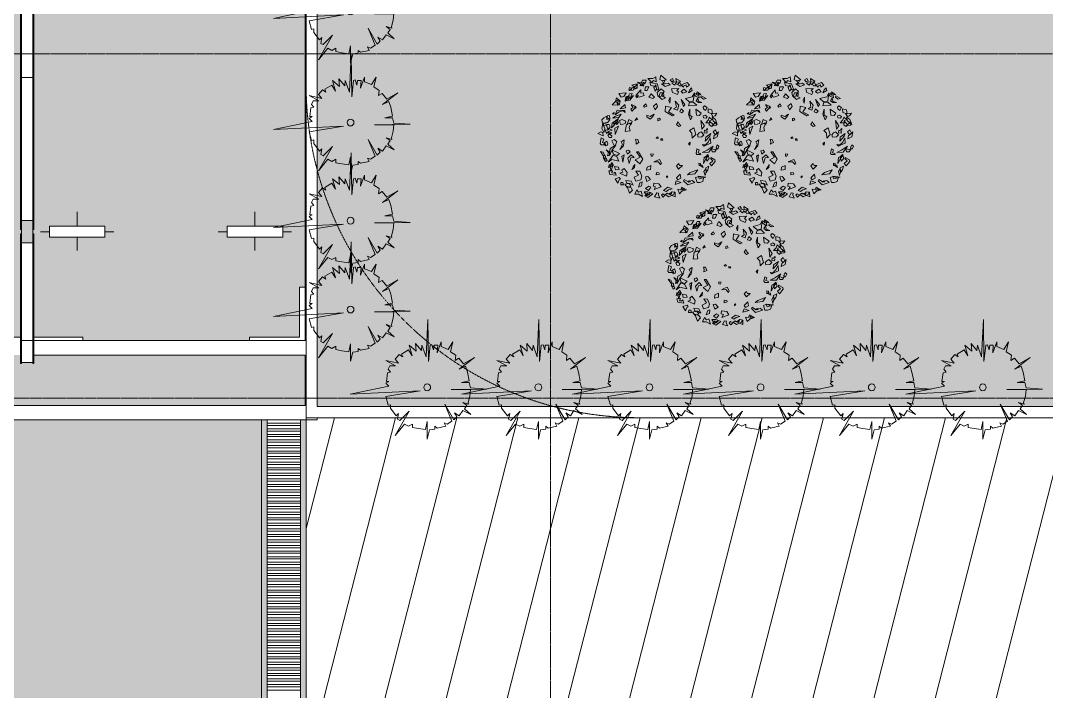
# Model space of a CAD drawing. Header units: millimetres. Extents: x 5359 to 218750, y -16347 to 109893.
# Drawn here: x 95183 to 104415, y 67298 to 73337 of the extents above; entities that cross this region are included whole.
import ezdxf

# ---------------------------------------------------------------- set-up
doc = ezdxf.new("R2010")
doc.units = ezdxf.units.MM
doc.linetypes.add('Grid Line', pattern=[22.225, 12.7, -3.175, 3.175, -3.175])
doc.linetypes.add('IMPORT-Overhead', pattern=[3.96875, 2.38125, -1.5875])
for name, color, linetype, lineweight in [('A-AREA-1', 41, 'IMPORT-Overhead', 9), ('A-DETL-THIN', 151, 'Continuous', 9), ('A-FLOR', 192, 'Continuous', 9), ('A-FLOR-PATT', 8, 'Continuous', 9), ('A-WALL', 113, 'Continuous', 9), ('C-PRKG', 70, 'Continuous', 9), ('G-IMPT', 8, 'Continuous', 9), ('L-PLNT', 71, 'Continuous', 9), ('M-EQPM', 50, 'Continuous', 9), ('S-COLS', 52, 'Continuous', 9), ('S-COLS-3', 9, 'Continuous', 9), ('S-COLS-4', 52, 'Continuous', 18), ('S-GRID-1', 1, 'Grid Line', 9)]:
    doc.layers.add(name, color=color, linetype=linetype, lineweight=lineweight)
pattern_1 = [(0, (167.64, 11.2), (558.8, 558.8), [83.82, -16.764, 22.352, -16.764, -419.1]), (0, (167.64, 11.2), (558.8, 558.8), [-139.7, 83.82, -335.28]), (0, (139.7, 27.94), (558.8, 558.8), [55.88, -41.91, 83.82, -41.91, -335.28]), (0, (139.7, 27.94), (558.8, 558.8), [-223.52, 55.88, -279.4]), (0, (335.3, 251.46), (558.8, 558.8), [69.85, -27.94, 69.85, -391.16]), (0, (55.9, 363.2), (558.8, 558.8), [27.94, -55.88, 27.94, -447.04]), (90, (111.76, 363.2), (-558.8, 558.8), [50.292, -508.508]), (90, (279.4, 27.94), (-558.8, 558.8), [55.88, -502.92]), (90, (419.1, 251.46), (-558.8, 558.8), [55.88, -502.92]), (45, (352.04, 22.35), (0, 558.7996), [55.88, -734.383]), (135, (206.76, 22.35), (-558.7996, 0), [55.88, -734.383]), (63.435, (335.28, 25.15), (-0.0005, 558.8001), [55.88, -1193.635]), (75.964, (307.34, 27.94), (-0.00237, 558.80038), [55.88, -2248.111]), (75.964, (447.04, 251.46), (-0.00237, 558.80038), [44.704, -2259.287]), (75.964, (122.94, 363.22), (-0.00237, 558.80038), [39.116, -2264.875]), (104.036, (251.46, 27.94), (0.00237, 558.80038), [55.88, -2248.111]), (104.036, (391.16, 251.46), (0.00237, 558.80038), [44.704, -2259.287]), (104.036, (100.58, 363.22), (0.00237, 558.80038), [39.116, -2264.875]), (116.565, (223.52, 25.15), (0.0005, 558.8001), [55.88, -1193.634])]

# ---------------------------------------------------------------- blocks, each defined once
blk = doc.blocks.new('xe oto1 - xe oto-V55-TKCS_MB ĐỊNH VỊ CỔNG-HÀNG RÀO')
at = {"layer": 'C-PRKG'}
for p, q in [((-2500, 0), (0, 0)), ((-2500, -4980), (-2500, 0)), ((-500, 0), (0, 0)), ((-500, -100), (-500, 0)), ((0, 0), (0, -500)), ((0, 0), (0, -2025.1)), ((-2500, 0), (-2000, 0)), ((-2500, -500), (-2500, 0)), ((-2000, 0), (-2000, -100)), ((-2450, -100), (-2450, -500)), ((-2000, -100), (-2450, -100)), ((-50, -100), (-500, -100)), ((-50, -500), (-50, -100)), ((-2450, -500), (-2500, -500)), ((-2500, -500), (-2500, -4500)), ((-2500, -4500), (-2500, -500)), ((0, -500), (-50, -500)), ((0, -500), (0, -2025.1)), ((0, -2025.1), (0, -500)), ((-2050, -3950), (-2050, -3820)), ((-2050, -3950), (-2050, -3820)), ((-450, -3950), (-450, -3820)), ((-450, -3950), (-450, -3820)), ((-2300, -3950), (-1800, -3950)), ((-2300, -4050), (-2300, -3950)), ((-1800, -3950), (-1800, -4050)), ((-700, -3950), (-200, -3950)), ((-700, -4050), (-700, -3950)), ((-200, -3950), (-200, -4050)), ((-2300, -4000), (-2380, -4000)), ((-2300, -4000), (-2380, -4000)), ((-1800, -4050), (-2300, -4050)), ((-2050, -4170), (-2050, -4050)), ((-2050, -4170), (-2050, -4050)), ((-1720, -4000), (-1800, -4000)), ((-1720, -4000), (-1800, -4000)), ((-700, -4000), (-780, -4000)), ((-700, -4000), (-780, -4000)), ((-200, -4050), (-700, -4050)), ((-450, -4170), (-450, -4050)), ((-450, -4170), (-450, -4050)), ((-120, -4000), (-200, -4000)), ((-120, -4000), (-200, -4000)), ((-2500, -4500), (-2450, -4500)), ((-2500, -4980), (-2500, -4500)), ((-2450, -4500), (-2450, -4950)), ((-2450, -4950), (-2000, -4950)), ((-2000, -4950), (-2000, -4980)), ((-500, -4950), (-60, -4950)), ((-500, -4980), (-500, -4950))]:
    blk.add_line(p, q, dxfattribs=at)
blk = doc.blocks.new('xe oto1 - xe oto-V59-TKCS_MB ĐỊNH VỊ CỔNG-HÀNG RÀO')
at = {"layer": 'C-PRKG'}
for p, q in [((-2500, 0), (0, 0)), ((-2500, -2025.1), (-2500, 0)), ((-500, 0), (0, 0)), ((-500, -100), (-500, 0)), ((-2500, 0), (-2000, 0)), ((-2500, -500), (-2500, 0)), ((-2000, 0), (-2000, -100)), ((-2450, -100), (-2450, -500)), ((-2000, -100), (-2450, -100)), ((-50, -100), (-500, -100)), ((-50, -500), (-50, -100)), ((-2450, -500), (-2500, -500)), ((-2500, -500), (-2500, -2025.1)), ((-2500, -2025.1), (-2500, -500)), ((0, -500), (-50, -500)), ((0, -2674.4), (0, -4980)), ((0, -2674.4), (0, -4500)), ((0, -4500), (0, -2674.4)), ((-2050, -3950), (-2050, -3820)), ((-2050, -3950), (-2050, -3820)), ((-450, -3950), (-450, -3820)), ((-450, -3950), (-450, -3820)), ((-2300, -3950), (-1800, -3950)), ((-2300, -4050), (-2300, -3950)), ((-1800, -3950), (-1800, -4050)), ((-700, -3950), (-200, -3950)), ((-700, -4050), (-700, -3950)), ((-200, -3950), (-200, -4050)), ((-2300, -4000), (-2380, -4000)), ((-2300, -4000), (-2380, -4000)), ((-1800, -4050), (-2300, -4050)), ((-2050, -4170), (-2050, -4050)), ((-2050, -4170), (-2050, -4050)), ((-1720, -4000), (-1800, -4000)), ((-1720, -4000), (-1800, -4000)), ((-700, -4000), (-780, -4000)), ((-700, -4000), (-780, -4000)), ((-200, -4050), (-700, -4050)), ((-450, -4170), (-450, -4050)), ((-450, -4170), (-450, -4050)), ((-120, -4000), (-200, -4000)), ((-120, -4000), (-200, -4000)), ((-50, -4500), (0, -4500)), ((-50, -4950), (-50, -4500)), ((0, -4500), (0, -4980)), ((-2440, -4950), (-2000, -4950)), ((-2000, -4950), (-2000, -4980)), ((-500, -4950), (-50, -4950)), ((-500, -4980), (-500, -4950))]:
    blk.add_line(p, q, dxfattribs=at)
blk = doc.blocks.new('CAY BACH TRINH - CAY BACH TRINH_dwg-2249800-TKCS_MB ĐỊNH VỊ CỔNG-HÀNG RÀO')
at = {"layer": 'G-IMPT', "flags": 128}
for points in [[(7, 1749), (-25, 1628), (43, 1591), (160, 1616)], [(-715, 1368), (-728, 1408), (-805, 1472), (-663, 1508), (-663, 1385)], [(-648, 1504), (-672, 1392), (-758, 1347), (-746, 1419), (-706, 1444)], [(-477, 1437), (-459, 1512), (-646, 1555)], [(-578, 1452), (-505, 1613), (-404, 1608), (-431, 1511), (-482, 1548), (-505, 1489), (-486, 1456)], [(-357, 1653), (-250, 1541), (-201, 1603), (-123, 1566), (-133, 1703), (-220, 1653)], [(-83, 1327), (-48, 1351), (-99, 1506), (-301, 1542), (-270, 1454), (-140, 1428)], [(-133, 1478), (-191, 1403), (-152, 1303), (-113, 1353)], [(23, 1503), (131, 1428), (267, 1478), (209, 1528), (131, 1503)], [(121, 1587), (40, 1602), (86, 1521)], [(335, 1653), (267, 1616), (316, 1566), (365, 1591)], [(533, 1553), (590, 1452), (520, 1446), (509, 1467), (423, 1512), (399, 1468), (319, 1525), (383, 1562)], [(423, 1516), (443, 1553), (433, 1653), (560, 1578), (472, 1491)], [(579, 1478), (745, 1541), (813, 1466), (725, 1416), (716, 1478), (657, 1453), (647, 1416)], [(-1174, 1238), (-1112, 1130), (-1037, 1152), (-972, 1252)], [(-766, 1181), (-866, 1042), (-1009, 1038), (-900, 1094)], [(-996, 1019), (-915, 1047), (-883, 1171), (-978, 1137)], [(-989, 1076), (-860, 1099), (-799, 1231), (-876, 1225), (-913, 1152)], [(-874, 1403), (-896, 1328), (-826, 1327), (-809, 1379)], [(-870, 1320), (-769, 1323), (-719, 1438), (-798, 1395)], [(-697, 1145), (-671, 1210), (-634, 1180), (-660, 1114)], [(-556, 1333), (-692, 1179), (-600, 1129), (-460, 1181), (-492, 1255), (-553, 1247)], [(-428, 1425), (-446, 1319), (-376, 1318), (-327, 1420)], [(-269, 1228), (-328, 1128), (-220, 1091), (-172, 1128)], [(14, 1366), (-94, 1266), (-74, 1166), (43, 1066), (140, 1116), (23, 1178), (101, 1291)], [(-50, 1140), (92, 1178), (86, 1252), (-14, 1249)], [(511, 1378), (306, 1366), (335, 1266), (472, 1203), (501, 1278), (452, 1316)], [(667, 1353), (579, 1291), (628, 1241), (735, 1278)], [(696, 1091), (891, 1141), (949, 1253), (920, 1016), (803, 1003)], [(871, 1391), (823, 1341), (784, 1253), (891, 1316)], [(1064, 1244), (1080, 1108), (985, 1158), (937, 1212)], [(1027, 1278), (998, 1228), (1037, 1191), (1135, 1203)], [(1144, 1166), (1135, 1128), (1203, 1078), (1281, 1091)], [(-1364, 914), (-1208, 910), (-1218, 988), (-1136, 1017), (-1240, 1107), (-1267, 1010)], [(-1164, 910), (-1135, 1007), (-1204, 1044), (-1282, 1000), (-1216, 980)], [(-1010, 928), (-1137, 803), (-990, 828)], [(-840, 791), (-799, 735), (-718, 839), (-724, 876), (-821, 927), (-821, 894), (-775, 847)], [(-717, 878), (-717, 816), (-688, 841)], [(-415, 941), (-483, 878), (-454, 853), (-386, 878)], [(-113, 953), (-201, 878), (-152, 778), (-84, 866)], [(140, 878), (131, 728), (335, 603), (384, 628), (218, 716), (306, 841)], [(267, 1128), (228, 1041), (257, 966), (267, 1041)], [(413, 1016), (443, 853), (365, 803), (472, 766), (511, 903)], [(647, 866), (579, 1066), (686, 928)], [(813, 978), (784, 891), (1018, 903), (920, 991)], [(1047, 1103), (998, 1028), (1066, 978), (1164, 978), (1066, 1016)], [(1261, 753), (1203, 803), (1193, 853), (1232, 891), (1310, 841)], [(-1595, 553), (-1527, 591), (-1429, 491), (-1497, 416), (-1634, 403), (-1653, 491)], [(-1424, 524), (-1440, 618), (-1501, 607), (-1513, 501)], [(-1302, 703), (-1351, 666), (-1312, 653)], [(-1109, 650), (-1174, 560), (-1345, 537), (-1285, 585)], [(-1279, 631), (-1217, 768), (-1027, 752), (-1169, 714)], [(-993, 702), (-1009, 756), (-1064, 751)], [(-220, 591), (-289, 516), (-386, 578), (-386, 628), (-289, 591), (-181, 653)], [(579, 803), (540, 716), (599, 691), (647, 741)], [(823, 791), (784, 653), (842, 491), (891, 578), (823, 628)], [(988, 791), (1008, 628), (1096, 616), (1144, 678)], [(1310, 591), (1252, 628), (1193, 603), (1203, 553), (1281, 541)], [(1339, 702), (1463, 665), (1444, 774), (1337, 802)], [(1422, 673), (1471, 586), (1531, 604), (1583, 684)], [(1447, 578), (1476, 466), (1593, 366), (1544, 503)], [(-1597, 135), (-1570, 248), (-1626, 391), (-1648, 247)], [(-1619, 320), (-1482, 361), (-1595, 398)], [(-1478, 213), (-1422, 297), (-1459, 373), (-1523, 336)], [(-1380, 266), (-1361, 403), (-1185, 528), (-1224, 441)], [(-1328, 370), (-1279, 378), (-1302, 402)], [(-1274, 77), (-1290, 255), (-1183, 312), (-1221, 219)], [(-1283, 435), (-1251, 475), (-1188, 428), (-1232, 366)], [(-1065, 367), (-1127, 366), (-1158, 473), (-1082, 500), (-981, 458), (-1000, 389)], [(-855, 181), (-881, 279), (-825, 405), (-958, 362), (-994, 169)], [(-942, 366), (-893, 503), (-795, 453), (-825, 366), (-873, 403)], [(-721, 477), (-654, 499), (-671, 550)], [(-74, 528), (-35, 541), (-6, 491), (-74, 466)], [(491, 441), (443, 366), (511, 303), (569, 328), (521, 378)], [(1135, 478), (1232, 328), (1164, 228), (1154, 328)], [(1270, 413), (1394, 410), (1386, 473), (1452, 496), (1368, 568), (1347, 490)], [(1378, 453), (1369, 353), (1437, 303), (1476, 366)], [(1553, 425), (1451, 325), (1568, 345)], [(-1619, 40), (-1622, 139), (-1683, 152), (-1767, 105)], [(-1363, 198), (-1471, 259), (-1494, 200), (-1562, 210), (-1523, 107), (-1467, 166)], [(-1482, 60), (-1448, -1), (-1384, -6), (-1369, 43), (-1433, 90)], [(-1478, 141), (-1429, 91), (-1371, 128)], [(-74, 16), (-123, -9), (-94, -34), (-55, -22)], [(813, 191), (881, 116), (891, -22), (988, 78), (930, 266)], [(1085, 125), (1140, 155), (1218, 75), (1163, 15), (1054, 5), (1038, 75)], [(1310, 166), (1300, 116), (1222, 128), (1232, 203)], [(1256, -105), (1272, 5), (1412, 105), (1381, 35)], [(1319, 245), (1280, 215), (1311, 205)], [(1476, 153), (1534, 78), (1583, 116), (1544, 216)], [(1624, 156), (1594, 16), (1487, -41), (1502, 50), (1551, 81)], [(-1595, -47), (-1673, -9), (-1702, -172), (-1673, -209), (-1536, -209), (-1556, -172), (-1634, -147)], [(-1515, -106), (-1486, -178), (-1501, -227), (-1553, -242), (-1599, -161)], [(-1449, -521), (-1419, -309), (-1263, -222), (-1351, -346)], [(-1291, -267), (-1232, -115), (-1304, -62), (-1376, -95)], [(-1145, -345), (-1046, -242), (-1021, -71), (-1105, -125), (-1069, -201)], [(-688, -191), (-610, -147), (-641, -60), (-704, -55), (-685, -122)], [(11, -79), (65, -80), (51, -44), (11, -37)], [(832, -134), (784, -184), (823, -222)], [(1477, -247), (1352, -421), (1173, -426), (1309, -356)], [(1179, -205), (1218, -245), (1264, -215)], [(1398, -9), (1408, -159), (1232, -234), (1339, -134)], [(1563, -293), (1595, -211), (1641, -250), (1609, -331)], [(-1604, -526), (-1578, -497), (-1615, -421), (-1690, -396)], [(-1553, -680), (-1504, -649), (-1521, -598), (-1613, -563)], [(-1546, -521), (-1536, -609), (-1595, -596), (-1604, -509)], [(-1489, -516), (-1411, -473), (-1448, -396), (-1534, -351), (-1465, -430)], [(-1173, -669), (-1368, -622), (-1473, -694), (-1336, -498), (-1227, -542)], [(-1224, -515), (-1157, -451), (-1369, -353), (-1324, -476)], [(-1024, -493), (-1058, -702), (-1088, -530)], [(-935, -470), (-860, -411), (-900, -361), (-966, -383)], [(-888, -735), (-838, -578), (-745, -570), (-823, -487), (-921, -590)], [(-582, -741), (-504, -613), (-626, -407), (-681, -406), (-575, -561), (-711, -631)], [(-229, -532), (-269, -525), (-272, -467), (-200, -477)], [(1085, -355), (1023, -325), (999, -455), (1023, -485), (1132, -485), (1116, -455), (1054, -435)], [(1202, -735), (1225, -565), (1350, -495), (1280, -595)], [(1330, -484), (1271, -546), (1300, -671), (1369, -596)], [(1384, -736), (1435, -805), (1537, -675), (1529, -628), (1408, -565), (1408, -607), (1465, -665)], [(1427, -309), (1447, -409), (1525, -409), (1573, -334), (1505, -346)], [(-1468, -852), (-1402, -831), (-1326, -772), (-1450, -777)], [(-1390, -946), (-1429, -809), (-1361, -709), (-1332, -796), (-1361, -846)], [(-1270, -915), (-1163, -901), (-1183, -834), (-1295, -817)], [(-811, -903), (-736, -844), (-727, -764), (-770, -826)], [(-393, -926), (-281, -901), (-277, -790), (-378, -835)], [(-129, -656), (-34, -622), (23, -722), (0, -767), (-69, -688), (-193, -693)], [(614, -795), (506, -893), (444, -803), (510, -740), (536, -796)], [(1124, -735), (1132, -805), (1085, -795), (1077, -725)], [(1193, -846), (1173, -780), (1104, -785)], [(1359, -809), (1271, -859), (1281, -984), (1330, -909)], [(-1251, -1066), (-1426, -1044), (-1452, -946), (-1351, -943), (-1371, -1002), (-1308, -1008), (-1282, -979)], [(-1130, -1172), (-1165, -1196), (-1203, -1289), (-1280, -1164), (-1162, -1128)], [(-1144, -1010), (-957, -1095), (-936, -993), (-1027, -873), (-1088, -926), (-1063, -982)], [(-698, -1231), (-557, -1193), (-527, -1096), (-584, -953), (-693, -951), (-619, -1061), (-741, -1124)], [(-384, -1242), (-286, -1181), (-363, -1098), (-424, -1108)], [(-120, -1056), (-31, -1033), (-45, -997), (-117, -988)], [(176, -1143), (205, -1087), (168, -1096)], [(550, -1034), (443, -1134), (482, -1196), (569, -1146)], [(1048, -911), (967, -1024), (753, -1052), (829, -993)], [(1103, -1266), (1025, -1267), (986, -1133), (1081, -1099), (1208, -1151), (1184, -1238)], [(1066, -1096), (1086, -1171), (1271, -1121)], [(1249, -1075), (1218, -965), (1272, -885), (1295, -955), (1272, -995)], [(-1117, -1335), (-1039, -1334), (-1059, -1267), (-1114, -1266)], [(-883, -1296), (-1010, -1321), (-942, -1409), (-834, -1384)], [(-771, -1348), (-831, -1232), (-975, -1212), (-947, -1284), (-866, -1298)], [(-872, -1573), (-787, -1482), (-829, -1416), (-944, -1384)], [(-622, -1399), (-535, -1360), (-523, -1254), (-580, -1280)], [(-336, -1491), (-270, -1405), (-332, -1372), (-423, -1439)], [(-180, -1469), (12, -1396), (-45, -1309), (-194, -1290), (-200, -1370), (-142, -1392)], [(323, -1445), (199, -1404), (83, -1492), (153, -1523), (221, -1476)], [(411, -1324), (581, -1272), (441, -1226)], [(731, -1476), (595, -1400), (567, -1474), (481, -1461), (531, -1590), (600, -1516)], [(608, -1509), (686, -1484), (608, -1434)], [(667, -1184), (647, -1221), (764, -1334), (959, -1271), (891, -1209), (764, -1246)], [(775, -1261), (835, -1251), (807, -1222)], [(-505, -1659), (-547, -1509), (-620, -1542), (-671, -1472), (-727, -1598), (-626, -1595)], [(-386, -1646), (-464, -1534), (-357, -1534), (-289, -1559)], [(-215, -1584), (-355, -1693), (-443, -1641), (-373, -1567), (-346, -1624), (-297, -1583), (-299, -1545)], [(-55, -1574), (-63, -1616), (-24, -1708), (-167, -1674), (-109, -1565)], [(69, -1680), (123, -1624), (62, -1590), (23, -1629)], [(228, -1671), (131, -1609), (189, -1571), (209, -1584), (306, -1584), (306, -1534), (404, -1546), (365, -1609)], [(411, -1674), (406, -1550), (330, -1534), (226, -1592)]]:
    blk.add_lwpolyline(points, close=True, dxfattribs=at)
blk = doc.blocks.new('CAY BACH TRINH - CAY BACH TRINH-2249732-TKCS_MB ĐỊNH VỊ CỔNG-HÀNG RÀO')
at = {"xscale": 0.3200000000000001, "yscale": 0.3200000000000001, "zscale": 0.3200000000000001}
blk.add_blockref('CAY BACH TRINH - CAY BACH TRINH_dwg-2249800-TKCS_MB ĐỊNH VỊ CỔNG-HÀNG RÀO', (0, 0), dxfattribs=at)
blk = doc.blocks.new('CAY MAI VAN PHUC - CAY DUC SOC_dwg-2256080-TKCS_MB ĐỊNH VỊ CỔNG-HÀNG RÀO')
at = {"layer": 'G-IMPT', "flags": 128}
blk.add_lwpolyline([(33, 479), (13, 293), (6, 772), (-14, 347), (-60, 479), (-67, 420), (-133, 499), (-127, 413), (-207, 479), (-173, 360), (-213, 426), (-293, 380), (-280, 347), (-320, 373), (-366, 320), (-326, 274), (-473, 307), (-360, 247), (-426, 247), (-446, 207), (-419, 174), (-453, 167), (-466, 68), (-439, 68), (-473, 48), (-439, 14), (-878, -79), (-80, -39), (-473, -105), (-446, -205), (-419, -198), (-419, -238), (-353, -324), (-326, -298), (-340, -364), (-313, -378), (-207, -271), (-366, -550), (-260, -418), (-213, -444), (-167, -418), (-167, -457), (-100, -471), (-20, -481), (0, -391), (0, -590), (26, -484), (86, -477), (86, -444), (113, -464), (212, -444), (192, -404), (226, -418), (279, -384), (199, -192), (305, -371), (339, -338), (312, -291), (365, -324), (405, -265), (498, -311), (425, -245), (452, -205), (405, -172), (472, -192), (465, -172), (485, -99), (492, -25), (272, -25), (678, -19), (492, -6), (478, 54), (392, 54), (478, 74), (458, 174), (438, 240), (365, 207), (538, 340), (412, 267), (359, 333), (319, 307), (325, 367), (266, 406), (292, 519), (239, 433), (159, 466), (159, 519), (113, 393), (119, 479), (79, 479), (73, 426), (53, 486)], close=True, dxfattribs=at)
at = {"layer": 'G-IMPT'}
blk.add_circle((0, 0), 38.6, dxfattribs=at)
blk = doc.blocks.new('CAY MAI VAN PHUC - CAY BONG TRANG-2256081-TKCS_MB ĐỊNH VỊ CỔNG-HÀNG RÀO')
at = {"xscale": 0.7894736842105263, "yscale": 0.7894736842105263, "zscale": 0.7894736842105263}
blk.add_blockref('CAY MAI VAN PHUC - CAY DUC SOC_dwg-2256080-TKCS_MB ĐỊNH VỊ CỔNG-HÀNG RÀO', (0, 0), dxfattribs=at)
blk = doc.blocks.new('TRỤ ĐỂ XE - TRỤ ĐỂ XE-2599185-TKCS_MB ĐỊNH VỊ CỔNG-HÀNG RÀO')
at = {"layer": 'S-COLS-3'}
blk.add_hatch(color=256, dxfattribs=at).paths.add_polyline_path([(50, 100), (-50, 100), (-50, -100), (50, -100), (50, 20)])
at = {"layer": 'S-COLS'}
for p, q in [((-60, 960.7), (-60, 1185.4)), ((-60, 1185.4), (-50, 1185.4)), ((-50, 1185.4), (-50, 960.7)), ((-50, 1177.4), (50, 1177.4)), ((50, 960.7), (50, 1185.4)), ((50, 1185.4), (60, 1185.4)), ((60, 1185.4), (60, 960.7)), ((-60, 20), (-60, 960.7)), ((-50, 960.7), (-60, 960.7)), ((50, 978.4), (-50, 978.4)), ((-50, 960.7), (-50, 20)), ((50, 20), (50, 960.7)), ((60, 960.7), (50, 960.7)), ((60, 960.7), (60, 20)), ((50, 100), (-50, 100)), ((-50, 20), (-60, 20)), ((60, 20), (50, 20)), ((-60, -1363.3), (-60, -20)), ((-50, -20), (-60, -20)), ((-50, -1363.3), (-50, -20)), ((50, -1363.3), (50, -20)), ((60, -20), (50, -20)), ((60, -1363.3), (60, -20)), ((50, -100), (-50, -100)), ((-60, -1966), (-60, -1363.3)), ((-50, -1363.3), (-60, -1363.3)), ((-50, -1966), (-50, -1363.3)), ((50, -1966), (50, -1363.3)), ((60, -1363.3), (50, -1363.3)), ((60, -1966), (60, -1363.3)), ((-50, -1388.4), (50, -1388.4)), ((-50, -1966), (-60, -1966)), ((-60, -1966), (-60, -1974.9)), ((-60, -1974.9), (60, -1974.9)), ((-50, -1973.9), (-50, -1966)), ((-50, -1973.9), (50, -1973.9)), ((60, -1966), (50, -1966)), ((50, -1973.9), (50, -1966)), ((60, -1974.9), (60, -1966))]:
    blk.add_line(p, q, dxfattribs=at)
at = {"layer": 'S-COLS-4'}
for p, q in [((-50, 20), (-50, -20)), ((50, -20), (50, 20))]:
    blk.add_line(p, q, dxfattribs=at)
blk = doc.blocks.new('THOAT NUOC 300 - w300-4726151-TKCS_MB ĐỊNH VỊ CỔNG-HÀNG RÀO')
at = {"layer": 'M-EQPM'}
for p, q in [((4167.2, 200), (-4187.2, 200)), ((-4187.2, 150), (4167.2, 150)), ((1735.9, 150), (1715.9, 150)), ((1735.9, 150), (1735.9, -150)), ((1765.9, -150), (1765.9, 150)), ((1785.9, 150), (1765.9, 150)), ((1785.9, 150), (1785.9, -150)), ((1816, -150), (1816, 150)), ((1836, 150), (1816, 150)), ((1836, 150), (1836, -150)), ((1866, -150), (1866, 150)), ((1886, 150), (1866, 150)), ((1886, 150), (1886, -150)), ((1916, -150), (1916, 150)), ((1936, 150), (1916, 150)), ((1936, 150), (1936, -150)), ((1966, -150), (1966, 150)), ((1986, 150), (1966, 150)), ((1986, 150), (1986, -150)), ((2016.1, -150), (2016.1, 150)), ((2036.1, 150), (2016.1, 150)), ((2036.1, 150), (2036.1, -150)), ((2066.1, -150), (2066.1, 150)), ((2086.1, 150), (2066.1, 150)), ((2086.1, 150), (2086.1, -150)), ((2116.1, -150), (2116.1, 150)), ((2136.1, 150), (2116.1, 150)), ((2136.1, 150), (2136.1, -150)), ((2166.1, -150), (2166.1, 150)), ((2186.1, 150), (2166.1, 150)), ((2186.1, 150), (2186.1, -150)), ((2216.2, -150), (2216.2, 150)), ((2236.2, 150), (2216.2, 150)), ((2236.2, 150), (2236.2, -150)), ((2266.2, -150), (2266.2, 150)), ((2286.2, 150), (2266.2, 150)), ((2286.2, 150), (2286.2, -150)), ((2316.2, -150), (2316.2, 150)), ((2336.2, 150), (2316.2, 150)), ((2336.2, 150), (2336.2, -150)), ((2366.3, -150), (2366.3, 150)), ((2386.3, 150), (2366.3, 150)), ((2386.3, 150), (2386.3, -150)), ((2416.3, -150), (2416.3, 150)), ((2436.3, 150), (2416.3, 150)), ((2436.3, 150), (2436.3, -150)), ((2466.3, -150), (2466.3, 150)), ((2486.3, 150), (2466.3, 150)), ((2486.3, 150), (2486.3, -150)), ((2516.3, -150), (2516.3, 150)), ((2536.3, 150), (2516.3, 150)), ((2536.3, 150), (2536.3, -150)), ((2566.4, -150), (2566.4, 150)), ((2586.4, 150), (2566.4, 150)), ((2586.4, 150), (2586.4, -150)), ((2616.4, -150), (2616.4, 150)), ((2636.4, 150), (2616.4, 150)), ((2636.4, 150), (2636.4, -150)), ((2666.4, -150), (2666.4, 150)), ((2686.4, 150), (2666.4, 150)), ((2686.4, 150), (2686.4, -150)), ((2716.4, -150), (2716.4, 150)), ((2736.4, 150), (2716.4, 150)), ((2736.4, 150), (2736.4, -150)), ((2766.5, -150), (2766.5, 150)), ((2786.5, 150), (2766.5, 150)), ((2786.5, 150), (2786.5, -150)), ((2816.5, -150), (2816.5, 150)), ((2836.5, 150), (2816.5, 150)), ((2836.5, 150), (2836.5, -150)), ((2866.5, -150), (2866.5, 150)), ((2886.5, 150), (2866.5, 150)), ((2886.5, 150), (2886.5, -150)), ((2916.5, -150), (2916.5, 150)), ((2936.5, 150), (2916.5, 150)), ((2936.5, 150), (2936.5, -150)), ((2966.6, -150), (2966.6, 150)), ((2986.6, 150), (2966.6, 150)), ((2986.6, 150), (2986.6, -150)), ((3016.6, -150), (3016.6, 150)), ((3036.6, 150), (3016.6, 150)), ((3036.6, 150), (3036.6, -150)), ((3066.6, -150), (3066.6, 150)), ((3086.6, 150), (3066.6, 150)), ((3086.6, 150), (3086.6, -150)), ((3116.6, -150), (3116.6, 150)), ((3136.6, 150), (3116.6, 150)), ((3136.6, 150), (3136.6, -150)), ((3166.7, -150), (3166.7, 150)), ((3186.7, 150), (3166.7, 150)), ((3186.7, 150), (3186.7, -150)), ((3216.7, -150), (3216.7, 150)), ((3236.7, 150), (3216.7, 150)), ((3236.7, 150), (3236.7, -150)), ((3266.7, -150), (3266.7, 150)), ((3286.7, 150), (3266.7, 150)), ((3286.7, 150), (3286.7, -150)), ((3316.8, -150), (3316.8, 150)), ((3336.8, 150), (3316.8, 150)), ((3336.8, 150), (3336.8, -150)), ((3366.8, -150), (3366.8, 150)), ((3386.8, 150), (3366.8, 150)), ((3386.8, 150), (3386.8, -150)), ((3416.8, -150), (3416.8, 150)), ((3436.8, 150), (3416.8, 150)), ((3436.8, 150), (3436.8, -150)), ((3466.8, -150), (3466.8, 150)), ((3486.8, 150), (3466.8, 150)), ((3486.8, 150), (3486.8, -150)), ((3516.9, -150), (3516.9, 150)), ((3536.9, 150), (3516.9, 150)), ((3536.9, 150), (3536.9, -150)), ((3566.9, -150), (3566.9, 150)), ((3586.9, 150), (3566.9, 150)), ((3586.9, 150), (3586.9, -150)), ((3616.9, -150), (3616.9, 150)), ((3636.9, 150), (3616.9, 150)), ((3636.9, 150), (3636.9, -150)), ((3666.9, -150), (3666.9, 150)), ((3686.9, 150), (3666.9, 150)), ((3686.9, 150), (3686.9, -150)), ((3717, -150), (3717, 150)), ((3737, 150), (3717, 150)), ((3737, 150), (3737, -150)), ((3767, -150), (3767, 150)), ((3787, 150), (3767, 150)), ((3787, 150), (3787, -150)), ((3817, -150), (3817, 150)), ((3837, 150), (3817, 150)), ((3837, 150), (3837, -150)), ((3867, -150), (3867, 150)), ((3887, 150), (3867, 150)), ((3887, 150), (3887, -150)), ((3917.1, -150), (3917.1, 150)), ((3937.1, 150), (3917.1, 150)), ((3937.1, 150), (3937.1, -150)), ((3967.1, -150), (3967.1, 150)), ((3987.1, 150), (3967.1, 150)), ((3987.1, 150), (3987.1, -150)), ((4017.1, -150), (4017.1, 150)), ((4037.1, 150), (4017.1, 150)), ((4037.1, 150), (4037.1, -150)), ((4067.1, -150), (4067.1, 150)), ((4087.1, 150), (4067.1, 150)), ((4087.1, 150), (4087.1, -150)), ((4117.2, -150), (4117.2, 150)), ((4137.2, 150), (4117.2, 150)), ((4137.2, 150), (4137.2, -150)), ((-4187.2, -150), (4167.2, -150)), ((1715.9, -150), (1735.9, -150)), ((1765.9, -150), (1785.9, -150)), ((1816, -150), (1836, -150)), ((1866, -150), (1886, -150)), ((1916, -150), (1936, -150)), ((1966, -150), (1986, -150)), ((2016.1, -150), (2036.1, -150)), ((2066.1, -150), (2086.1, -150)), ((2116.1, -150), (2136.1, -150)), ((2166.1, -150), (2186.1, -150)), ((2216.2, -150), (2236.2, -150)), ((2266.2, -150), (2286.2, -150)), ((2316.2, -150), (2336.2, -150)), ((2366.3, -150), (2386.3, -150)), ((2416.3, -150), (2436.3, -150)), ((2466.3, -150), (2486.3, -150)), ((2516.3, -150), (2536.3, -150)), ((2566.4, -150), (2586.4, -150)), ((2616.4, -150), (2636.4, -150)), ((2666.4, -150), (2686.4, -150)), ((2716.4, -150), (2736.4, -150)), ((2766.5, -150), (2786.5, -150)), ((2816.5, -150), (2836.5, -150)), ((2866.5, -150), (2886.5, -150)), ((2916.5, -150), (2936.5, -150)), ((2966.6, -150), (2986.6, -150)), ((3016.6, -150), (3036.6, -150)), ((3066.6, -150), (3086.6, -150)), ((3116.6, -150), (3136.6, -150)), ((3166.7, -150), (3186.7, -150)), ((3216.7, -150), (3236.7, -150)), ((3266.7, -150), (3286.7, -150)), ((3316.8, -150), (3336.8, -150)), ((3366.8, -150), (3386.8, -150)), ((3416.8, -150), (3436.8, -150)), ((3466.8, -150), (3486.8, -150)), ((3516.9, -150), (3536.9, -150)), ((3566.9, -150), (3586.9, -150)), ((3616.9, -150), (3636.9, -150)), ((3666.9, -150), (3686.9, -150)), ((3717, -150), (3737, -150)), ((3767, -150), (3787, -150)), ((3817, -150), (3837, -150)), ((3867, -150), (3887, -150)), ((3917.1, -150), (3937.1, -150)), ((3967.1, -150), (3987.1, -150)), ((4017.1, -150), (4037.1, -150)), ((4067.1, -150), (4087.1, -150)), ((4117.2, -150), (4137.2, -150)), ((4167.2, -200), (-4084.2, -200))]:
    blk.add_line(p, q, dxfattribs=at)

msp = doc.modelspace()

# ---------------------------------------------------------------- hatches: boundary and pattern name
at = {"layer": 'A-FLOR-PATT'}
h = msp.add_hatch(dxfattribs=at)
h.set_pattern_fill('FP_14', color=256, style=0, pattern_type=2)
h.set_pattern_definition(pattern_1)
h.paths.add_polyline_path([(97852.6, 69861.9), (105942.6, 69861.9), (105942.6, 78136.9), (98228.6, 78136.9), (98146.7, 77994.2), (98071.4, 77839.5), (98011.6, 77693.5), (97970.7, 77572.9), (97940.2, 77470.6), (97902.1, 77309.5), (97874.8, 77146.7), (97857.3, 76955.3), (97852.6, 76818.2), (97852.6, 69871.9)])
h = msp.add_hatch(dxfattribs=at)
h.set_pattern_fill('FP_11', color=256, style=0, pattern_type=2)
h.set_pattern_definition([(49.999, (0, 16.54), (480.9663, -42.0734), [50.291, -553.196]), (355, (0, 16.54), (-93.0387, 504.3651), [40.234, -442.569]), (100.452, (40.1, 13.04), (387.9243, 462.2877), [42.74, -470.135]), (46.183, (0, 150.65), (715.65, -110.982), [75.436, -829.796]), (96.636, (59.64, 141.4), (626.7465, 653.1727), [64.109, -705.202]), (351.185, (0, 150.65), (626.7426, 653.1762), [60.35, -663.854]), (20.999, (67.06, 117.12), (400.2618, -269.9669), [50.292, -553.208]), (326.001, (67.06, 117.1), (163.1604, 486.2307), [40.233, -442.563]), (71.451, (100.4, 94.62), (563.4182, 216.2697), [42.74, -470.137]), (37.499, (0, 16.54), (8.15267, 223.21397), [7.376, -429.821, 7.376, -441.891, -444.238]), (37.499, (0, 16.54), (8.15267, 223.21397), [-886.464, 7.376, -436.862]), (7.5, (0, 16.54), (176.4026, 264.4647), [7.376, -248.778, 7.376, -419.77, -169.316]), (7.5, (0, 16.54), (176.4026, 264.4647), [-683.3, 7.376, -161.94]), (327.501, (-149.53, 16.54), (357.9598, -15.12495), [7.376, -160.262, 7.376, -515.653, -694.02]), (327.501, (-149.53, 16.54), (357.9598, -15.12495), [-690.667, 7.376, -686.644]), (317.501, (-216.6, 16.54), (391.0617, 67.11966), [7.376, -210.551, 7.376, -339.966, -492.85]), (317.501, (-216.6, 16.54), (391.0617, 67.11966), [-565.269, 7.376, -485.474])])
h.paths.add_polyline_path([(93242.6, 70456.3), (94742.6, 70456.3), (94742.6, 70486.3), (95182.6, 70486.3), (95182.6, 71416.3), (95192.6, 71416.3), (95192.6, 71456.3), (95182.6, 71456.3), (95182.6, 73411.3), (95302.6, 73410.3), (95302.6, 71456.3), (95292.6, 71456.3), (95292.6, 71416.3), (95302.6, 71416.3), (95302.6, 70486.3), (95742.6, 70486.3), (95742.6, 70456.3), (97242.6, 70457.9), (97242.6, 70486.3), (97692.6, 70486.3), (97692.6, 70936.3), (97742.6, 70936.3), (97742.6, 70456.3), (97752.6, 70456.3), (97752.6, 72761.9), (97742.6, 72761.9), (97742.6, 74936.3), (97692.6, 74936.3), (97692.6, 75336.3), (97242.6, 75336.3), (97242.6, 75436.3), (95742.6, 75436.3), (95742.6, 75336.3), (95292.6, 75336.3), (95292.6, 74936.3), (95192.6, 74936.3), (95192.6, 75336.3), (94742.6, 75336.3), (94742.6, 75436.3), (93242.6, 75436.3), (93242.6, 75336.3), (92792.6, 75336.3), (92792.6, 74936.3), (92692.6, 74936.3), (92692.6, 75336.3), (92242.6, 75336.3), (92242.6, 75436.3), (90742.6, 75436.3), (90742.6, 75336.3), (90292.6, 75336.3), (90292.6, 74936.3), (90192.6, 74936.3), (90192.6, 75336.3), (89742.6, 75336.3), (89742.6, 75436.3), (88242.6, 75436.3), (88242.6, 75336.3), (87792.6, 75336.3), (87792.6, 74936.3), (87692.6, 74936.3), (87692.6, 75336.3), (87242.6, 75336.3), (87242.6, 75436.3), (85742.6, 75436.3), (85742.6, 75336.3), (85292.6, 75336.3), (85292.6, 74936.3), (85242.6, 74936.3), (85242.6, 70936.3), (85292.6, 70936.3), (85292.6, 70486.3), (85742.6, 70486.3), (85742.6, 70456.3), (87242.6, 70456.3), (87242.6, 70486.3), (87682.6, 70486.3), (87682.6, 71416.3), (87692.6, 71416.3), (87692.6, 71456.3), (87682.6, 71456.3), (87682.6, 73411.3), (87802.6, 73410.3), (87802.6, 71456.3), (87792.6, 71456.3), (87792.6, 71416.3), (87802.6, 71416.3), (87802.6, 70486.3), (88242.6, 70486.3), (88242.6, 70456.3), (89742.6, 70457.9), (89742.6, 70486.3), (90192.6, 70486.3), (90192.6, 70936.3), (90292.6, 70936.3), (90292.6, 70486.3), (90742.6, 70486.3), (90742.6, 70456.3), (92242.6, 70457.9), (92242.6, 70486.3), (92692.6, 70486.3), (92692.6, 70936.3), (92792.6, 70936.3), (92792.6, 70486.3), (93242.6, 70486.3)])
h.paths.add_polyline_path([(87542.6, 71386.3), (87042.6, 71386.3), (87042.6, 71486.3), (87542.6, 71486.3)])
h.paths.add_polyline_path([(85942.6, 71386.3), (85442.6, 71386.3), (85442.6, 71486.3), (85942.6, 71486.3)])
h.paths.add_polyline_path([(87942.6, 71386.3), (87942.6, 71486.3), (88442.6, 71486.3), (88442.6, 71386.3)])
h.paths.add_polyline_path([(92042.6, 71386.3), (92042.6, 71486.3), (92542.6, 71486.3), (92542.6, 71386.3), (92510, 71386.3)])
h.paths.add_polyline_path([(89542.6, 71386.3), (89542.6, 71486.3), (90042.6, 71486.3), (90042.6, 71386.3)])
h.paths.add_polyline_path([(90942.6, 71386.3), (90442.6, 71386.3), (90442.6, 71486.3), (90942.6, 71486.3)])
h.paths.add_polyline_path([(95042.6, 71386.3), (94542.6, 71386.3), (94542.6, 71486.3), (95042.6, 71486.3), (95042.6, 71416.3)])
h.paths.add_polyline_path([(97542.6, 71386.3), (97042.6, 71386.3), (97042.6, 71486.3), (97542.6, 71486.3)])
h.paths.add_polyline_path([(95442.6, 71386.3), (95442.6, 71486.3), (95942.6, 71486.3), (95942.6, 71386.3)])
h.paths.add_polyline_path([(92942.6, 71386.3), (92942.6, 71486.3), (93442.6, 71486.3), (93442.6, 71386.3), (93242.6, 71386.3)])
h = msp.add_hatch(dxfattribs=at)
h.set_pattern_fill('FP_14', color=256, style=0, pattern_type=2)
h.set_pattern_definition(pattern_1)
h.paths.add_polyline_path([(63416.3, 69871.9), (75532.6, 69871.9), (75532.6, 70326.3), (73222.6, 70326.3), (73222.6, 70250.9), (73212.6, 70250.9), (73212.6, 70258.9), (73112.6, 70258.9), (73112.6, 70250.9), (73102.6, 70250.9), (73102.6, 70326.3), (65722.6, 70326.3), (65722.6, 70250.9), (65712.6, 70250.9), (65712.6, 70258.9), (65612.6, 70258.9), (65612.6, 70250.9), (65602.6, 70250.9), (65602.6, 70326.3), (63162.6, 70326.3), (63162.6, 69871.9)])
h.paths.add_polyline_path([(97742.6, 69871.9), (97742.6, 70326.3), (95302.6, 70326.3), (95302.6, 70250.9), (95292.6, 70250.9), (95292.6, 70258.9), (95192.6, 70258.9), (95192.6, 70250.9), (95182.6, 70250.9), (95182.6, 70326.3), (87802.6, 70326.3), (87802.6, 70250.9), (87792.6, 70250.9), (87792.6, 70258.9), (87692.6, 70258.9), (87692.6, 70250.9), (87682.6, 70250.9), (87682.6, 70326.3), (85372.6, 70326.3), (85372.6, 69871.9), (97358.1, 69871.9)])
h = msp.add_hatch(dxfattribs=at)
h.set_pattern_fill('FP_6', color=256, style=0, pattern_type=2)
h.set_pattern_definition([(50, (0, 0), (480.9661, -42.0786), [50.292, -553.212]), (355, (0, 0), (-93.0416, 504.3895), [40.234, -442.57]), (100.451, (40.1, -3.5), (387.9285, 462.3076), [42.742, -470.158]), (46.184, (0, 134.1), (715.649, -110.993), [75.438, -829.818]), (96.636, (59.64, 124.86), (626.7424, 653.2084), [64.112, -705.237]), (351.184, (0, 134.1), (626.7496, 653.2024), [60.35, -663.854]), (21, (67.06, 100.6), (400.2623, -269.9797), [50.292, -553.212]), (326, (67.06, 100.6), (163.1568, 486.2564), [40.234, -442.57]), (71.451, (100.4, 78.1), (563.421, 216.2719), [42.742, -470.158]), (37.5, (0, 0), (8.15385, 223.22557), [7.376, -429.829, 7.376, -441.899, -444.246]), (37.5, (0, 0), (8.15385, 223.22557), [-886.48, 7.376, -436.87]), (7.5, (0, 0), (176.404, 264.477), [7.376, -248.778, 7.376, -419.771, -169.316]), (7.5, (0, 0), (176.404, 264.477), [-683.301, 7.376, -161.94]), (327.5, (-149.53, 0), (357.96023, -15.12452), [7.376, -160.264, 7.376, -515.661, -694.03]), (327.5, (-149.53, 0), (357.96023, -15.12452), [-690.677, 7.376, -686.653]), (317.5, (-216.6, 0), (391.06155, 67.1262), [7.376, -210.556, 7.376, -339.974, -492.862]), (317.5, (-216.6, 0), (391.06155, 67.1262), [-565.282, 7.376, -485.485])])
h.paths.add_polyline_path([(91762.6, 61387.5), (97402.6, 61387.5), (97402.6, 69741.9), (91702.6, 69741.9), (91702.6, 62310.2), (91762.6, 62309.2), (91762.6, 61698.6)])
h.paths.add_polyline_path([(97742.6, 61387.5), (97746.6, 61387.5), (97752, 61484.4), (97752.6, 61490.5), (97752.6, 69741.9), (97702.6, 69741.9), (97702.6, 61387.5)])

# ---------------------------------------------------------------- linework, layer by layer
at = {"layer": 'A-AREA-1'}
for p, q in [((97752.6, 61387.5), (97752.6, 73436.3)), ((100752.6, 69761.9), (105942.6, 69761.9))]:
    msp.add_line(p, q, dxfattribs=at)
msp.add_arc((100752.6, 72761.9), 3000, 180, 270, dxfattribs=at)
at = {"layer": 'A-DETL-THIN'}
for p, q in [((97752.6, 72361.9), (97752.6, 60861.9)), ((98007.7, 69761.9), (97752.6, 68763.7)), ((98557.7, 69761.9), (97852.5, 67003)), ((99107.7, 69761.9), (98402.5, 67003)), ((99657.7, 69761.9), (98952.5, 67003)), ((100207.7, 69761.9), (99502.5, 67003)), ((100757.7, 69761.9), (100052.5, 67003)), ((101307.7, 69761.9), (100602.5, 67003)), ((100752.6, 69761.9), (107452.5, 69761.9)), ((101857.7, 69761.9), (101152.5, 67003)), ((102407.7, 69761.9), (101702.5, 67003)), ((102957.7, 69761.9), (102252.5, 67003)), ((103507.7, 69761.9), (102802.5, 67003)), ((104057.7, 69761.9), (103352.5, 67003)), ((104607.7, 69761.9), (103902.5, 67003))]:
    msp.add_line(p, q, dxfattribs=at)
at = {"layer": 'A-FLOR'}
for p, q in [((97752.6, 70456.3), (95302.6, 70456.3)), ((95302.6, 70326.3), (97742.6, 70326.3)), ((97742.6, 70326.3), (97742.6, 69871.9)), ((97742.6, 69871.9), (85372.6, 69871.9)), ((85242.6, 69741.9), (97852.6, 69741.9)), ((97402.6, 61387.5), (97402.6, 69741.9)), ((97702.6, 69741.9), (97702.6, 61387.5)), ((97752.6, 69741.9), (97752.6, 61490.5)), ((97752.6, 61490.5), (97752.6, 69741.9)), ((97852.6, 69741.9), (97852.6, 69761.9))]:
    msp.add_line(p, q, dxfattribs=at)
at = {"layer": 'A-WALL'}
for p, q in [((97742.6, 72761.9), (97742.6, 76818.2)), ((97752.6, 76818.2), (97752.6, 69761.9)), ((97852.6, 76818.2), (97852.6, 69861.9)), ((97742.6, 72761.9), (97752.6, 72761.9)), ((97852.6, 69861.9), (105942.6, 69861.9)), ((105942.6, 69761.9), (97752.6, 69761.9))]:
    msp.add_line(p, q, dxfattribs=at)
at = {"layer": 'S-GRID-1'}
for p, q in [((99952.6, 13102.5), (99952.6, 80482.7)), ((135474.6, 73036.9), (24837.1, 73036.9)), ((131551.8, 69936.9), (24837.1, 69936.9))]:
    msp.add_line(p, q, dxfattribs=at)

# ---------------------------------------------------------------- block references
at = {"layer": 'C-PRKG'}
for name, p in [('xe oto1 - xe oto-V55-TKCS_MB ĐỊNH VỊ CỔNG-HÀNG RÀO', (95242.6, 75436.3)), ('xe oto1 - xe oto-V59-TKCS_MB ĐỊNH VỊ CỔNG-HÀNG RÀO', (97742.6, 75436.3))]:
    msp.add_blockref(name, p, dxfattribs=at)
at = {"layer": 'L-PLNT'}
for name, p in [('CAY MAI VAN PHUC - CAY BONG TRANG-2256081-TKCS_MB ĐỊNH VỊ CỔNG-HÀNG RÀO', (98152.6, 73418.2)), ('CAY MAI VAN PHUC - CAY BONG TRANG-2256081-TKCS_MB ĐỊNH VỊ CỔNG-HÀNG RÀO', (98152.6, 72418.2)), ('CAY BACH TRINH - CAY BACH TRINH-2249732-TKCS_MB ĐỊNH VỊ CỔNG-HÀNG RÀO', (100942.6, 72285.3)), ('CAY BACH TRINH - CAY BACH TRINH-2249732-TKCS_MB ĐỊNH VỊ CỔNG-HÀNG RÀO', (102152.6, 72285.3)), ('CAY MAI VAN PHUC - CAY BONG TRANG-2256081-TKCS_MB ĐỊNH VỊ CỔNG-HÀNG RÀO', (98152.6, 71535.3)), ('CAY BACH TRINH - CAY BACH TRINH-2249732-TKCS_MB ĐỊNH VỊ CỔNG-HÀNG RÀO', (101552.6, 71135.3)), ('CAY MAI VAN PHUC - CAY BONG TRANG-2256081-TKCS_MB ĐỊNH VỊ CỔNG-HÀNG RÀO', (98152.6, 70735.3)), ('CAY MAI VAN PHUC - CAY BONG TRANG-2256081-TKCS_MB ĐỊNH VỊ CỔNG-HÀNG RÀO', (98842.6, 70035.3)), ('CAY MAI VAN PHUC - CAY BONG TRANG-2256081-TKCS_MB ĐỊNH VỊ CỔNG-HÀNG RÀO', (99842.6, 70035.3)), ('CAY MAI VAN PHUC - CAY BONG TRANG-2256081-TKCS_MB ĐỊNH VỊ CỔNG-HÀNG RÀO', (100842.6, 70035.3)), ('CAY MAI VAN PHUC - CAY BONG TRANG-2256081-TKCS_MB ĐỊNH VỊ CỔNG-HÀNG RÀO', (101842.6, 70035.3)), ('CAY MAI VAN PHUC - CAY BONG TRANG-2256081-TKCS_MB ĐỊNH VỊ CỔNG-HÀNG RÀO', (102842.6, 70035.3)), ('CAY MAI VAN PHUC - CAY BONG TRANG-2256081-TKCS_MB ĐỊNH VỊ CỔNG-HÀNG RÀO', (103842.6, 70035.3))]:
    msp.add_blockref(name, p, dxfattribs=at)
at = {"layer": 'M-EQPM', "rotation": 89.99999999999993}
msp.add_blockref('THOAT NUOC 300 - w300-4726151-TKCS_MB ĐỊNH VỊ CỔNG-HÀNG RÀO', (97552.6, 65574.7), dxfattribs=at)
at = {"layer": 'S-COLS', "rotation": 180}
msp.add_blockref('TRỤ ĐỂ XE - TRỤ ĐỂ XE-2599185-TKCS_MB ĐỊNH VỊ CỔNG-HÀNG RÀO', (95242.6, 71436.3), dxfattribs=at)

doc.saveas('drawing.dxf')
